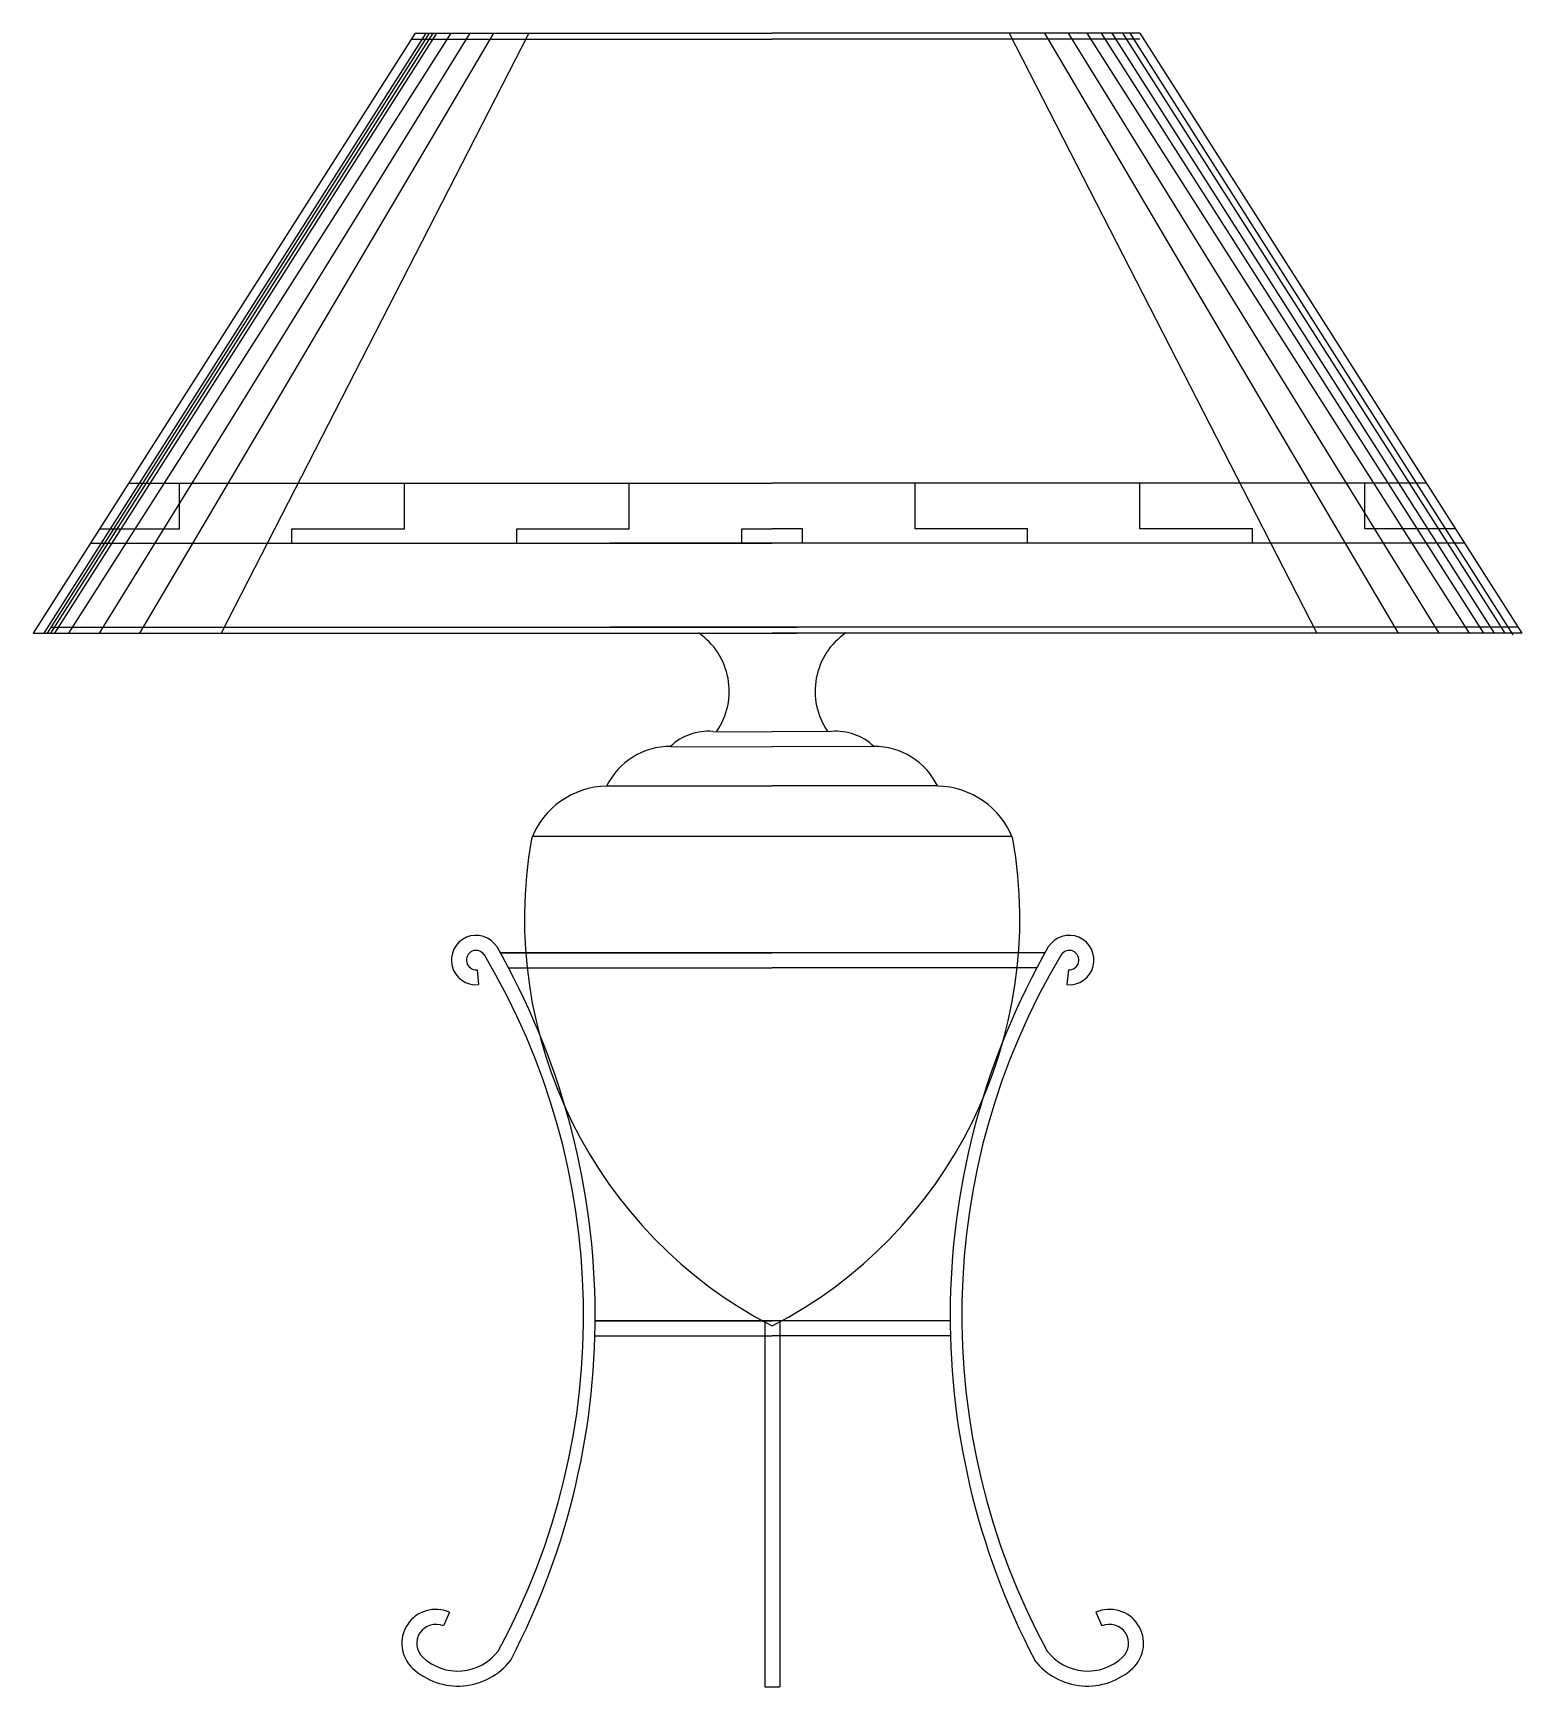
# Model space of a CAD drawing. Header units: millimetres. Extents: x 0 to 260, y 0 to 289.
import ezdxf

# ---------------------------------------------------------------- set-up
doc = ezdxf.new("R2010")
doc.units = ezdxf.units.MM
doc.layers.add('Furniture_家具立面', color=255, linetype='Continuous')

msp = doc.modelspace()

# ---------------------------------------------------------------- linework, layer by layer
at = {"layer": 'Furniture_家具立面'}
for p, q in [((66.8, 288.96, 0), (0, 184.13, 0)), ((66.8, 288.96, 0), (129.18, 288.96, 0)), ((193.41, 288.96, 0), (129.18, 288.96, 0)), ((193.41, 288.96, 0), (260.22, 184.13, 0)), ((0, 184.13, 0), (133.48, 184.13, 0)), ((230.39, 184.13, 0), (129.18, 184.13, 0)), ((77.59, 125.31, 0), (77.84, 122.7, 0)), ((180.94, 125.31, 0), (180.69, 122.7, 0)), ((160.28, 63.99, 0), (98.25, 63.99, 0)), ((98.25, 63.99, 0), (129.18, 63.99, 0)), ((127.92, 63.73, 0), (127.92, 0, 0)), ((130.54, 63.79, 0), (130.54, 0, 0)), ((98.2, 61.37, 0), (129.18, 61.37, 0)), ((160.33, 61.37, 0), (129.18, 61.37, 0)), ((72.78, 13.05, 0), (71.72, 10.66, 0)), ((185.76, 13.05, 0), (186.81, 10.66, 0)), ((127.92, 0, 0), (130.54, 0, 0))]:
    msp.add_line(p, q, dxfattribs=at)
at = {"layer": 'Furniture_家具立面', "color": 3, "linetype": 'ByBlock', "ltscale": 5000}
for p, q in [((68.67, 288.96, 0), (1.86, 184.13, 0)), ((69.87, 288.96, 0), (3.06, 184.13, 0)), ((70.53, 288.96, 0), (3.73, 184.13, 0)), ((73.02, 288.96, 0), (6.22, 184.13, 0)), ((76.32, 288.96, 0), (11.53, 184.13, 0)), ((80.45, 288.96, 0), (18.62, 184.13, 0)), ((86.63, 288.96, 0), (32.85, 184.13, 0)), ((66.14, 287.91, 0), (129.18, 287.91, 0)), ((193.41, 287.91, 0), (129.18, 287.91, 0)), ((170.59, 288.96, 0), (224.37, 184.13, 0)), ((176.77, 288.96, 0), (238.6, 184.13, 0)), ((180.9, 288.96, 0), (245.69, 184.13, 0)), ((184.2, 288.96, 0), (251, 184.13, 0)), ((186.69, 288.96, 0), (253.49, 184.13, 0)), ((188.55, 288.96, 0), (255.36, 184.13, 0)), ((190.42, 288.96, 0), (257.22, 184.13, 0)), ((191.66, 288.96, 0), (258.64, 183.85, 0)), ((25.57, 202.32, 0), (25.57, 210.34, 0)), ((64.89, 202.32, 0), (64.89, 210.34, 0)), ((104.2, 202.32, 0), (104.2, 210.34, 0)), ((11.59, 202.32, 0), (25.57, 202.32, 0)), ((45.23, 199.85, 0), (45.23, 202.32, 0)), ((45.23, 202.32, 0), (64.89, 202.32, 0)), ((84.54, 199.85, 0), (84.54, 202.32, 0)), ((84.54, 202.32, 0), (104.2, 202.32, 0)), ((123.85, 199.85, 0), (123.85, 202.32, 0)), ((123.85, 202.32, 0), (129.18, 202.32, 0)), ((3.11, 185.18, 0), (133.48, 185.18, 0)), ((259.55, 185.18, 0), (100.79, 185.18, 0)), ((118.78, 166.93, 0), (129.18, 166.85, 0)), ((139.57, 166.93, 0), (129.18, 166.85, 0)), ((111.42, 164.33, 0), (129.18, 164.23, 0)), ((146.93, 164.33, 0), (129.18, 164.23, 0)), ((100.26, 157.42, 0), (129.18, 157.42, 0)), ((158.09, 157.42, 0), (129.18, 157.42, 0)), ((87.32, 148.67, 0), (171.03, 148.67, 0)), ((176.85, 128.24, 0), (81.68, 128.24, 0)), ((81.68, 128.24, 0), (129.18, 128.24, 0)), ((83.11, 125.62, 0), (129.18, 125.62, 0)), ((175.42, 125.62, 0), (129.18, 125.62, 0))]:
    msp.add_line(p, q, dxfattribs=at)
at = {"layer": 'Furniture_家具立面', "color": 7, "linetype": 'ByBlock', "ltscale": 5000}
for p, q in [((69.25, 288.96, 0), (2.44, 184.13, 0)), ((16.7, 210.34, 0), (129.18, 210.34, 0)), ((243.51, 210.34, 0), (129.18, 210.34, 0)), ((10.02, 199.85, 0), (129.18, 199.85, 0)), ((250.19, 199.85, 0), (100.79, 199.85, 0)), ((260.22, 184.13, 0), (142.02, 184.13, 0))]:
    msp.add_line(p, q, dxfattribs=at)
at = {"layer": 'Furniture_家具立面', "color": 0}
for p, q in [((154.15, 202.32, 0), (154.15, 210.34, 0)), ((193.46, 202.32, 0), (193.46, 210.34, 0)), ((232.78, 202.32, 0), (232.78, 210.34, 0)), ((134.5, 202.32, 0), (129.18, 202.32, 0)), ((134.5, 199.85, 0), (134.5, 202.32, 0)), ((173.81, 202.32, 0), (154.15, 202.32, 0)), ((173.81, 199.85, 0), (173.81, 202.32, 0)), ((213.12, 202.32, 0), (193.46, 202.32, 0)), ((213.12, 199.85, 0), (213.12, 202.32, 0)), ((248.62, 202.32, 0), (232.78, 202.32, 0))]:
    msp.add_line(p, q, dxfattribs=at)
at = {"layer": 'Furniture_家具立面'}
for centre, radius, start, end in [((109.32, 173.97, 0), 12.35, 325.6014, 55.651), ((149.03, 173.97, 0), 12.35, 124.349, 214.3986), ((118, 157.43, 0), 9.54, 85.2699, 133.6097), ((140.35, 157.43, 0), 9.54, 46.3903, 94.7301), ((111.42, 151.88, 0), 12.46, 90, 153.8109), ((146.93, 151.88, 0), 12.46, 26.1891, 90), ((100.48, 143.07, 0), 14.31, 90.9754, 159.1082), ((157.87, 143.07, 0), 14.31, 20.8918, 89.0246), ((166.06, 134.24, 0), 80.17, 169.9962, 242.6044), ((92.29, 134.24, 0), 80.17, 297.3956, 10.0038), ((77.43, 127, 0), 4.32, 32.0735, 275.454), ((181.1, 127, 0), 4.32, 264.546, 147.9265), ((77.43, 127, 0), 1.69, 32.0735, 275.454), ((-26.68, 64.94, 0), 122.9, 331.461, 30.8136), ((-31.47, 64.81, 0), 129.72, 332.3858, 29.8079), ((290, 64.81, 0), 129.72, 150.1921, 207.6142), ((285.21, 64.94, 0), 122.9, 149.1864, 208.539), ((181.1, 127, 0), 1.69, 264.546, 147.9265), ((70.38, 7.61, 0), 5.94, 66.2695, 227.016), ((188.15, 7.61, 0), 5.94, 312.984, 113.7305), ((70.38, 7.61, 0), 3.32, 66.2695, 227.016), ((188.15, 7.61, 0), 3.32, 312.984, 113.7305), ((74.22, 11.69, 0), 8.92, 226.9126, 322.2806), ((184.31, 11.69, 0), 8.92, 217.7194, 313.0874), ((74.26, 11.79, 0), 11.64, 227.0772, 322.3729), ((184.27, 11.79, 0), 11.64, 217.6271, 312.9228)]:
    msp.add_arc(centre, radius, start, end, dxfattribs=at)

doc.saveas('drawing.dxf')
